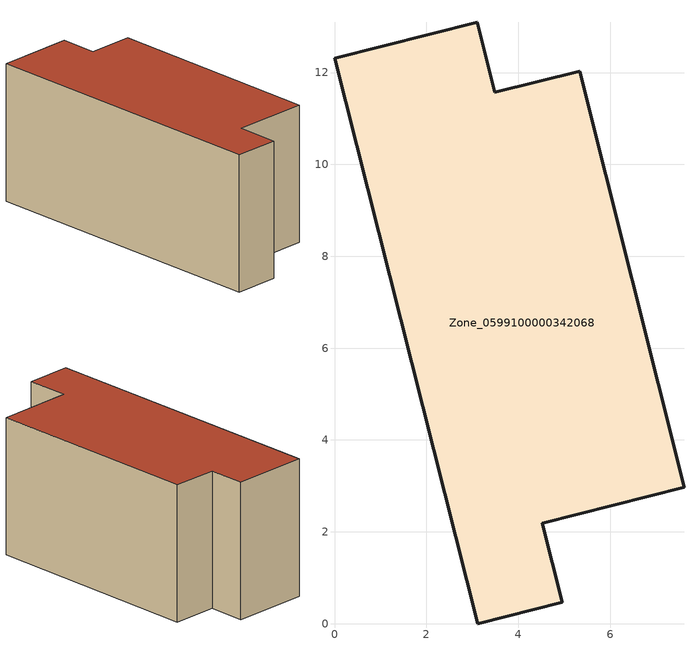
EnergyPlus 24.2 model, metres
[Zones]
Zone_0599100000342068
 floor ground (C_G): 0,12.31 3.11,13.09 3.49,11.57 5.34,12.03 7.61,2.97 4.52,2.18 4.96,0.46 3.12,0 z0
 wall outside (C_F): 3.12,0 4.96,0.46 4.52,2.18 7.61,2.97 5.34,12.03 3.49,11.57 3.11,13.09 0,12.31 3.12,0 z0:5.8
 roof outside (C_R): 3.11,13.09 0,12.31 3.12,0 4.96,0.46 4.52,2.18 7.61,2.97 5.34,12.03 3.49,11.57 z5.8
[BUILDING]
Pand.0599100000342068: North Axis=0; Terrain=City; Loads Convergence Tolerance Value=0.04; Temperature Convergence Tolerance Value=0.4; Solar Distribution=FullExterior; Maximum Number of Warmup Days=25; Minimum Number of Warmup Days=1
[Site:Location]
Rotterdam.The.Hague.AP_ZH_NLD Design_Conditions: Latitude=51.96; Longitude=4.45; Time Zone=1; Elevation=-4.5
[SITE:GROUNDTEMPERATURE:BUILDINGSURFACE]
18, 18, 18, 18, 18, 18, 18, 18, 18, 18, 18, 18
[MATERIAL] Thermal Absorptance=0.9; Solar Absorptance=0.7; Visible Absorptance=0.7
Name | Roughness | Thickness | Conductivity | Density | Specific Heat
G.TI.1992-2005 | MediumSmooth | 0.15 | 0.06 | 540 | 1210
F.TI.1992-2005 | Rough | 0.3 | 0.12 | 1920 | 840
R.TI.1992-2005 | MediumRough | 0.2 | 0.08 | 1500 | 1000
[CONSTRUCTION]
C_G: G.TI.1992-2005
C_F: F.TI.1992-2005
C_R: R.TI.1992-2005
[ZONE]
Zone_0599100000342068: Type=1; Multiplier=1; Ceiling Height=Autocalculate; Volume=Autocalculate; Floor Area=autocalculate; Part of Total Floor Area=Yes
[ZONEINFILTRATION:DESIGNFLOWRATE]
Infil_Zone_0599100000342068: Zone or ZoneList or Space or SpaceList=Zone_0599100000342068; Schedule=AlwaysOn; Design Flow Rate Calculation Method=Flow/Area; Flow Rate per Floor Area=0.0015; Constant Term Coefficient=1; Temperature Term Coefficient=0; Velocity Term Coefficient=0; Velocity Squared Term Coefficient=0
[HVACTEMPLATE:ZONE:IDEALLOADSAIRSYSTEM]
Zone_0599100000342068: Maximum Heating Supply Air Temperature=50; Minimum Cooling Supply Air Temperature=13; Maximum Heating Supply Air Humidity Ratio=0.0156; Minimum Cooling Supply Air Humidity Ratio=0.0077; Heating Limit=NoLimit; Cooling Limit=NoLimit; Dehumidification Control Type=ConstantSensibleHeatRatio; Cooling Sensible Heat Ratio=0.7; Dehumidification Setpoint=60; Humidification Control Type=None; Humidification Setpoint=30; Outdoor Air Method=None; Outdoor Air Flow Rate per Person=0.00944; Outdoor Air Flow Rate per Zone Floor Area=0; Outdoor Air Flow Rate per Zone=0; Demand Controlled Ventilation Type=None; Outdoor Air Economizer Type=NoEconomizer; Heat Recovery Type=None; Sensible Heat Recovery Effectiveness=0.7; Latent Heat Recovery Effectiveness=0.65
[ZONECONTROL:THERMOSTAT]
ThermostatControl_Zone_0599100000342068: Zone or ZoneList=Zone_0599100000342068; Control Type Schedule=DualSetpointControlType; Control 1=Thermostat_Zone_0599100000342068; Temperature Difference Between Cutout And Setpoint=0
[THERMOSTATSETPOINT:DUALSETPOINT]
Thermostat_Zone_0599100000342068: Heating Setpoint Temperature Schedule=HeatingSetpoint_Zone_0599100000342068; Cooling Setpoint Temperature Schedule=CoolingSetpoint_Zone_0599100000342068
[SCHEDULE:COMPACT]
HeatingSetpoint_Zone_0599100000342068: Through: 12/31, For: AllDays, Until: 24:00, 21
CoolingSetpoint_Zone_0599100000342068: Through: 12/31, For: AllDays, Until: 24:00, 24
DualSetpointControlType: Through: 12/31, For: AllDays, Until: 24:00, 4
AlwaysOn: Through: 12/31, For: AllDays, Until: 24:00, 1
